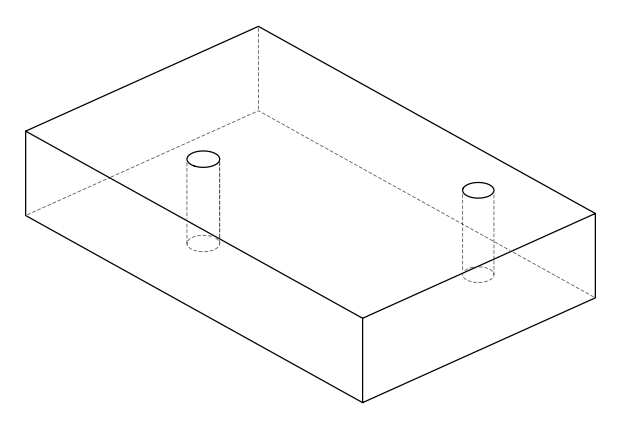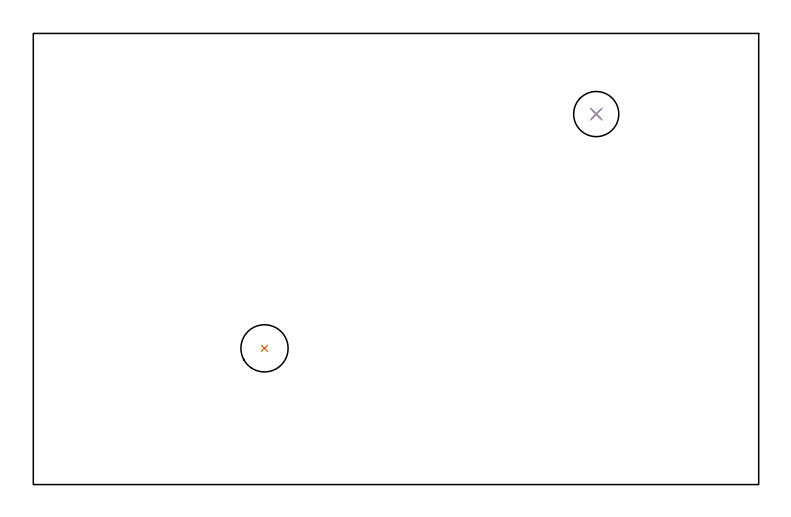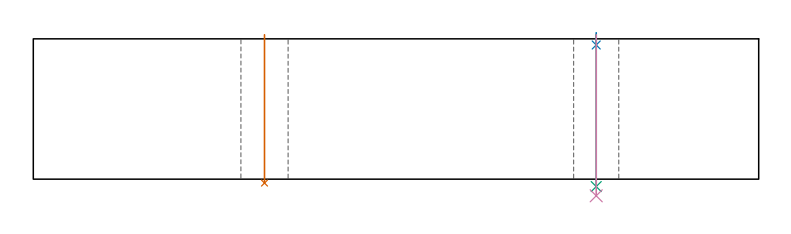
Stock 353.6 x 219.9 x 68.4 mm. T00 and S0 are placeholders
(PLAN: 4 operations, 3 tool changes, 1 min)
(1 INDEXABLE_INSERT_DRILL_THROUGH_HOLE_FROM_SOLID | STEP1HOLE | NXT0302_017 | 0.29 min | 28393 mm3)
(2 SPOT_DRILL | STEP1HOLE_1 | NXT0321_9005460120000 | 0.05 min | 182 mm3)
(3 DRILL_THROUGH_HOLE_INTO_CENTER | STEP1HOLE_1 | NXT0301_087 | 0.3 min | 7035 mm3)
(4 DRILL_TO_ENLARGE_THROUGH_HOLE | STEP1HOLE_1 | UGT0301_053 | 0.32 min | 18759 mm3)
(TOOL NXT0302_017 | Index. Insert Drill 23mm [880-D2300L25-05] | D23 PA176 FL115 Z2)
(TOOL NXT0321_9005460120000 | NC Spot Drill, 142deg, 12mm, Carbide, Uncoated | D12 PA142 FL30 Z2)
(TOOL NXT0301_087 | Carbide Drill 11.6mm [860.1-1160-058A1-MM 2214] | D11.6 PA140 FL72 Z2)
(TOOL UGT0301_053 | Twist Drill 22 mm | D22 PA118 FL150 Z2)
(OP 1 INDEXABLE_INSERT_DRILL_THROUGH_HOLE_FROM_SOLID)
G17 G21 G94 G90
T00 M6
G54
G17 G0 G90 X112.7 Y66.4 S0 M3
G43 Z78.4 H1
G94 G81 G98 Z-1.902 F250. R70.4
G80
M5
M2
(OP 2 SPOT_DRILL)
G17 G21 G94 G90
T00 M6
G54
G17 G0 G90 X274.4 Y180.6 S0 M3
G43 Z78.4 H0
G94 G81 G98 Z65.4 F250. R71.4
G80
M5
M2
(OP 3 DRILL_THROUGH_HOLE_INTO_CENTER)
G17 G21 G94 G90
T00 M6
G54
G17 G0 G90 X274.4 Y180.6 S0 M3
G43 Z78.4 H1
G94 G73 G98 Z-3.611 F250. Q10.287 R70.4
G80
M5
M2
(OP 4 DRILL_TO_ENLARGE_THROUGH_HOLE)
G17 G21 G94 G90
T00 M6
G54
G17 G0 G90 X274.4 Y180.6 S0 M3
G43 Z78.4 H0
G94 G73 G98 Z-8.109 F250. Q19.127 R70.4
G80
M5
M2
